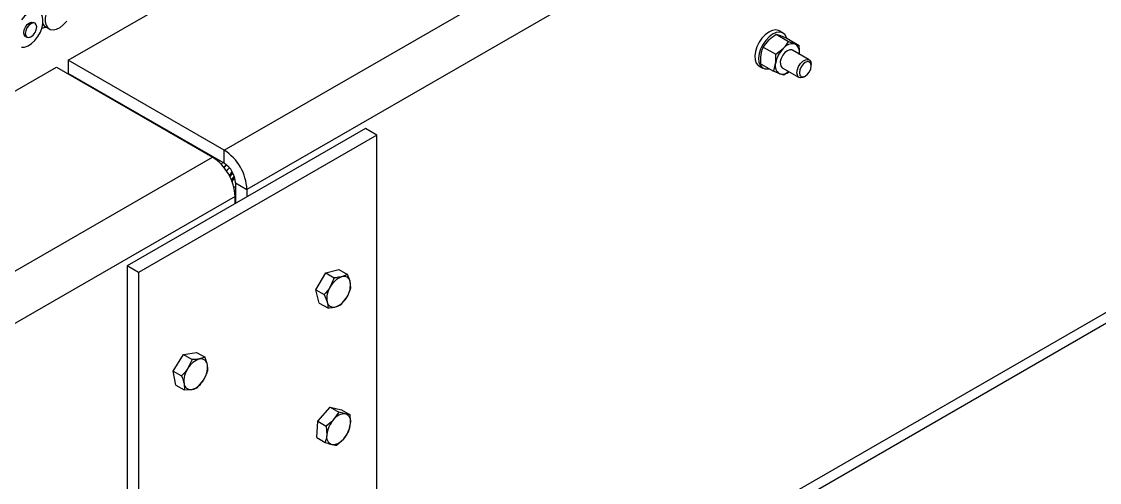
# Model space of a CAD drawing. Header units: metres. Extents: x 0 to 21025, y 0 to 14850.
# Drawn here: x 14097.8 to 14417.8, y 5932.8 to 6069.7 of the extents above; entities that cross this region are included whole.
import ezdxf

# ---------------------------------------------------------------- set-up
doc = ezdxf.new("R2010")
doc.units = ezdxf.units.M
doc.header["$LTSCALE"] = 25
doc.layers.add('SL4', color=4, linetype='Continuous')

msp = doc.modelspace()

# ---------------------------------------------------------------- linework, layer by layer
at = {"layer": 'SL4'}
for p, q in [((14157.984, 6031.479), (14826.202, 6417.233)), ((14838.051, 6408.52), (14164.72, 6019.813)), ((14111.687, 6058.206), (14670.129, 6380.588)), ((14203.255, 5858.379), (14838.051, 6224.839)), ((14203.255, 5855.157), (14838.051, 6221.617)), ((14101.819, 6069.198), (14101.353, 6069.467)), ((14104.97, 6068.143), (14106.044, 6067.523)), ((14323.82, 6066.292), (14322.689, 6066.945)), ((14098.955, 6065.313), (14099.421, 6065.044)), ((14317.995, 6062.111), (14319.594, 6064.217)), ((14321.824, 6065.957), (14325.506, 6063.832)), ((14321.824, 6065.957), (14323.079, 6065.54)), ((14324.965, 6064.759), (14328.647, 6062.634)), ((14325.506, 6063.832), (14327.392, 6063.05)), ((14317.995, 6062.111), (14321.677, 6059.986)), ((14321.677, 6059.986), (14323.907, 6061.727)), ((14331.608, 6058.332), (14326.634, 6061.204)), ((14111.687, 6058.206), (14111.687, 6054.317)), ((14157.984, 6031.479), (14111.687, 6058.206)), ((14316.689, 6056.552), (14317.821, 6055.899)), ((14317.307, 6057.067), (14320.989, 6054.942)), ((14332.23, 6056.55), (14332.23, 6056.958)), ((13171.252, 5515.305), (14108.151, 6056.165)), ((14108.151, 6056.165), (14154.449, 6029.438)), ((14157.984, 6027.59), (14111.687, 6054.317)), ((14324.13, 6053.744), (14322.875, 6054.16)), ((14323.634, 6056.007), (14328.608, 6053.136)), ((14325.601, 6054.872), (14324.13, 6053.744)), ((14330.109, 6053.284), (14330.462, 6053.488)), ((14125.649, 6046.064), (14125.816, 6046.161)), ((14132.552, 6042.272), (14132.385, 6042.175)), ((14199.888, 6037.903), (14129.177, 5997.082)), ((14203.255, 6035.959), (14199.888, 6037.903)), ((14203.255, 6035.959), (14132.544, 5995.138)), ((14203.255, 5848.777), (14203.255, 6035.959)), ((14149.579, 6032.249), (14149.708, 6032.368)), ((14150.654, 6031.629), (14150.783, 6031.747)), ((14150.761, 6031.567), (14150.891, 6031.685)), ((14151.836, 6030.946), (14151.965, 6031.065)), ((14157.984, 6027.59), (14157.984, 6031.479)), ((13217.55, 5488.578), (14154.449, 6029.438)), ((14153.035, 6030.254), (14153.205, 6030.35)), ((14161.352, 6021.757), (14164.72, 6019.813)), ((14161.352, 6021.757), (14161.352, 6015.657)), ((14161.049, 6019.4), (14161.175, 6019.469)), ((14161.352, 6019.621), (14161.175, 6019.469)), ((14164.72, 6019.813), (14164.72, 6017.601)), ((14161.184, 6017.772), (13224.285, 5476.912)), ((14161.184, 6015.56), (14161.184, 6017.772)), ((14132.544, 5995.138), (14129.177, 5997.082)), ((14129.177, 5997.082), (14129.177, 5809.901)), ((14188.088, 5995.022), (14192.023, 5996.037)), ((14192.023, 5996.037), (14194.536, 5994.586)), ((14132.544, 5995.138), (14132.544, 5807.957)), ((14185.178, 5990.036), (14188.088, 5995.022)), ((14188.088, 5995.022), (14190.601, 5993.572)), ((14190.601, 5993.572), (14189.462, 5990.896)), ((14185.178, 5990.036), (14187.691, 5988.585)), ((14186.203, 5986.064), (14185.178, 5990.036)), ((14195.56, 5990.614), (14195.364, 5992.418)), ((14187.691, 5988.585), (14188.519, 5986.417)), ((14192.65, 5985.628), (14194.421, 5987.939)), ((14186.203, 5986.064), (14188.716, 5984.614)), ((14142.829, 5965.876), (14145.916, 5970.743)), ((14145.916, 5970.743), (14149.773, 5971.425)), ((14145.916, 5970.743), (14148.429, 5969.292)), ((14149.773, 5971.425), (14152.286, 5969.975)), ((14148.429, 5969.292), (14147.201, 5966.677)), ((14152.286, 5969.975), (14150.673, 5969.451)), ((14142.829, 5965.876), (14145.342, 5964.425)), ((14143.6, 5961.691), (14142.829, 5965.876)), ((14143.6, 5961.691), (14146.112, 5960.24)), ((14149.97, 5960.923), (14151.829, 5963.174)), ((14146.112, 5960.24), (14148.357, 5960.399)), ((14185.765, 5950.988), (14189.462, 5955.122)), ((14189.462, 5955.122), (14191.975, 5953.671)), ((14189.462, 5955.122), (14192.81, 5954.357)), ((14192.81, 5954.357), (14195.323, 5952.906)), ((14185.416, 5946.09), (14185.765, 5950.988)), ((14185.765, 5950.988), (14188.278, 5949.538)), ((14191.975, 5953.671), (14190.442, 5951.422)), ((14188.278, 5949.538), (14188.419, 5946.906)), ((14194.974, 5948.008), (14195.464, 5950.275)), ((14185.416, 5946.09), (14187.928, 5944.639)), ((14191.276, 5943.874), (14193.441, 5945.759))]:
    msp.add_line(p, q, dxfattribs=at)
at = {"layer": 'SL4', "flags": 128}
for points in [[(14111.249, 6078.025), (14110.3, 6077.994), (14109.269, 6077.627), (14108.221, 6076.946), (14107.223, 6075.996), (14106.337, 6074.835), (14105.618, 6073.537), (14105.112, 6072.183), (14104.851, 6070.858), (14104.851, 6069.646), (14105.112, 6068.623), (14105.618, 6067.853), (14106.337, 6067.384), (14107.223, 6067.247), (14108.221, 6067.449), (14109.269, 6067.978), (14110.3, 6068.801), (14111.249, 6069.866)], [(14097.779, 6062.089), (14098.728, 6062.121), (14099.759, 6062.488), (14100.807, 6063.169), (14101.805, 6064.119), (14102.691, 6065.28), (14103.41, 6066.578), (14103.916, 6067.932), (14104.177, 6069.257), (14104.177, 6070.469), (14103.916, 6071.492), (14103.41, 6072.262), (14102.691, 6072.731), (14101.805, 6072.868), (14100.807, 6072.666), (14099.759, 6072.137), (14098.728, 6071.314), (14097.779, 6070.249)], [(14098.458, 6066.411), (14098.587, 6067.235), (14098.955, 6068.083), (14099.505, 6068.825), (14100.154, 6069.348), (14100.803, 6069.574), (14101.353, 6069.467)], [(14098.955, 6065.313), (14098.955, 6065.313), (14098.587, 6065.736), (14098.458, 6066.411)], [(14098.924, 6066.142), (14099.053, 6065.467), (14099.421, 6065.044), (14099.971, 6064.937), (14100.62, 6065.163), (14101.269, 6065.687), (14101.819, 6066.429), (14102.187, 6067.276), (14102.316, 6068.1), (14102.187, 6068.775), (14101.819, 6069.198), (14101.269, 6069.305), (14100.62, 6069.08), (14099.971, 6068.556), (14099.421, 6067.814), (14099.053, 6066.966), (14098.924, 6066.142)], [(14104.147, 6069.014), (14104.543, 6068.473), (14104.97, 6068.143)], [(14322.689, 6066.945), (14322.534, 6067.026), (14321.661, 6067.225), (14320.665, 6067.08), (14319.608, 6066.6), (14318.555, 6065.815), (14317.574, 6064.775), (14316.726, 6063.545), (14316.064, 6062.201), (14315.63, 6060.83), (14315.451, 6059.516), (14315.538, 6058.342), (14315.886, 6057.382), (14316.473, 6056.697), (14316.689, 6056.552)], [(14324.883, 6064.852), (14324.83, 6065.013), (14324.358, 6065.842), (14323.665, 6066.373), (14322.793, 6066.572), (14321.797, 6066.427), (14320.739, 6065.947), (14319.687, 6065.162), (14318.706, 6064.122), (14317.857, 6062.891), (14317.195, 6061.548), (14316.761, 6060.176), (14316.582, 6058.862), (14316.669, 6057.689), (14317.017, 6056.729), (14317.604, 6056.044), (14318.393, 6055.676), (14319.335, 6055.649), (14319.655, 6055.712)], [(14326.634, 6061.204), (14326.489, 6061.272), (14325.849, 6061.324), (14325.123, 6061.049), (14324.398, 6060.478), (14323.762, 6059.682), (14323.291, 6058.755), (14323.043, 6057.811), (14323.047, 6056.963), (14323.302, 6056.312), (14323.634, 6056.007)], [(14330.109, 6053.284), (14329.74, 6053.109), (14329.048, 6053), (14328.483, 6053.221), (14328.115, 6053.745), (14327.987, 6054.509), (14328.115, 6055.421), (14328.483, 6056.37), (14329.048, 6057.243), (14329.74, 6057.933), (14330.477, 6058.359), (14331.169, 6058.467), (14331.733, 6058.246), (14332.102, 6057.722), (14332.23, 6056.958)], [(14332.23, 6056.55), (14332.095, 6057.254), (14331.712, 6057.695), (14331.138, 6057.806), (14330.462, 6057.571), (14329.785, 6057.025), (14329.212, 6056.251), (14328.829, 6055.368), (14328.694, 6054.509), (14328.829, 6053.806), (14329.212, 6053.365), (14329.785, 6053.253), (14330.462, 6053.488), (14331.138, 6054.034), (14331.712, 6054.808), (14332.095, 6055.691), (14332.23, 6056.55)], [(14157.058, 6027.325), (14157.387, 6027.656), (14157.573, 6027.828)], [(14157.859, 6026.399), (14158.462, 6027.036), (14158.603, 6027.167)], [(14157.936, 6026.302), (14158.084, 6026.472), (14158.696, 6027.092)], [(14158.68, 6025.269), (14159.159, 6025.851), (14159.54, 6026.252)], [(14160.396, 6025.023), (14160.081, 6024.734), (14159.451, 6023.981)], [(14160.522, 6024.793), (14160.316, 6024.599), (14159.594, 6023.71)], [(14160.106, 6022.616), (14160.487, 6023.253), (14160.981, 6023.747)], [(14161.352, 6020.563), (14161.037, 6020.481), (14160.824, 6020.487)], [(14161.352, 6017.932), (14161.204, 6017.833), (14161.184, 6017.82)]]:
    msp.add_lwpolyline(points, dxfattribs=at)
at = {"layer": 'SL4'}
for centre, radius, start, end in [((14105.279, 6064.496), 3.488, 90.56121, 116.02926), ((14326.725, 6059.557), 3.556, 79.19049, 142.40865), ((14326.061, 6060.742), 2.665, 344.92417, 60.02077), ((14329.688, 6055.993), 8.142, 135.23494, 170.89443), ((14324.238, 6056.497), 2.705, 163.14459, 239.76087), ((14323.616, 6057.052), 2.985, 255.63363, 312.53349), ((14150.097, 6019.148), 14.638, 2.60548, 57.39452), ((14146.561, 6017.107), 14.638, 2.60548, 57.39452), ((14154.041, 6021.425), 7.319, 2.60548, 57.39452), ((14162.838, 6021.412), 2.956, 128.69057, 156.76832), ((14163.257, 6021.166), 3.055, 134.62698, 163.20475), ((14194.995, 5988.036), 6.229, 109.81259, 152.66862), ((14193.479, 5992.076), 1.915, 10.26989, 108.10935), ((14194.769, 5987.441), 6.333, 146.92846, 189.29996), ((14189.114, 5991.394), 6.333, 326.92846, 9.29996), ((14190.403, 5986.759), 1.915, 190.26989, 288.10935), ((14188.887, 5990.799), 6.229, 289.81259, 332.66862), ((14152.292, 5963.866), 5.815, 106.16267, 151.09972), ((14151.057, 5967.554), 1.936, 4.3323, 101.42467), ((14146.301, 5967), 6.723, 325.31294, 5.97887), ((14152.729, 5962.851), 6.723, 145.31294, 185.97887), ((14147.973, 5962.297), 1.936, 184.3323, 281.42467), ((14146.738, 5965.984), 5.815, 286.16267, 331.09972), ((14196.338, 5946.07), 7.963, 137.76516, 173.9701), ((14193.725, 5949.081), 4.033, 86.59962, 144.5089), ((14193.11, 5950.841), 2.422, 346.47662, 69.32263), ((14187.545, 5951.111), 7.963, 317.76516, 353.9701), ((14190.773, 5946.34), 2.422, 166.47662, 249.32263), ((14190.157, 5948.1), 4.033, 266.59962, 324.5089)]:
    msp.add_arc(centre, radius, start, end, dxfattribs=at)
for points, knots in [([(14319.594, 6064.217), (14319.64, 6064.262), (14320.291, 6064.909), (14321.085, 6065.452), (14321.824, 6065.957)], [0, 0, 0, 0, 0.0702006, 1, 1, 1, 1]), ([(14323.079, 6065.54), (14323.117, 6065.526), (14323.651, 6065.321), (14324.332, 6065.03), (14324.965, 6064.759)], [0, 0, 0, 0, 0.0702006, 1, 1, 1, 1]), ([(14323.907, 6061.727), (14323.952, 6061.772), (14324.594, 6062.424), (14325.067, 6063.154), (14325.506, 6063.832)], [0, 0, 0, 0, 0.0702006, 1, 1, 1, 1]), ([(14327.392, 6063.05), (14327.429, 6063.036), (14327.955, 6062.837), (14328.314, 6062.731), (14328.647, 6062.634)], [0, 0, 0, 0, 0.0702006, 1, 1, 1, 1]), ([(14317.307, 6057.067), (14317.289, 6057.307), (14317.216, 6058.236), (14317.284, 6059.117), (14317.336, 6059.772)], [0, 0, 0, 0, 0.25755135, 1, 1, 1, 1]), ([(14317.336, 6059.772), (14317.371, 6059.998), (14317.505, 6060.842), (14317.788, 6061.575), (14317.995, 6062.111)], [0, 0, 0, 0, 0.2686336, 1, 1, 1, 1]), ([(14321.649, 6057.282), (14321.675, 6057.514), (14321.774, 6058.377), (14321.718, 6059.306), (14321.677, 6059.986)], [0, 0, 0, 0, 0.2686336, 1, 1, 1, 1]), ([(14328.619, 6059.929), (14328.645, 6060.161), (14328.744, 6061.025), (14328.688, 6061.954), (14328.647, 6062.634)], [0, 0, 0, 0, 0.26863361, 1, 1, 1, 1]), ([(14320.989, 6054.942), (14321.066, 6055.126), (14321.363, 6055.841), (14321.527, 6056.668), (14321.649, 6057.282)], [0, 0, 0, 0, 0.2575513, 1, 1, 1, 1]), ([(14322.875, 6054.16), (14322.838, 6054.175), (14322.303, 6054.38), (14321.622, 6054.671), (14320.989, 6054.942)], [0, 0, 0, 0, 0.0702006, 1, 1, 1, 1]), ([(14192.884, 5993.897), (14192.726, 5993.859), (14192.046, 5993.696), (14191.229, 5993.626), (14190.601, 5993.572)], [0, 0, 0, 0, 0.2318493, 1, 1, 1, 1]), ([(14194.536, 5994.586), (14194.44, 5994.529), (14193.986, 5994.256), (14193.37, 5994.055), (14192.884, 5993.897)], [0, 0, 0, 0, 0.2110008, 1, 1, 1, 1]), ([(14195.364, 5992.418), (14195.351, 5992.465), (14195.174, 5993.138), (14194.843, 5993.889), (14194.536, 5994.586)], [0, 0, 0, 0, 0.0702006, 1, 1, 1, 1]), ([(14189.462, 5990.896), (14189.427, 5990.837), (14188.931, 5989.998), (14188.289, 5989.266), (14187.691, 5988.585)], [0, 0, 0, 0, 0.07020058, 1, 1, 1, 1]), ([(14194.421, 5987.939), (14194.455, 5987.998), (14194.942, 5988.843), (14195.262, 5989.761), (14195.56, 5990.614)], [0, 0, 0, 0, 0.0702006, 1, 1, 1, 1]), ([(14188.519, 5986.417), (14188.531, 5986.37), (14188.699, 5985.702), (14188.708, 5985.138), (14188.716, 5984.614)], [0, 0, 0, 0, 0.07020058, 1, 1, 1, 1]), ([(14188.716, 5984.614), (14189.343, 5984.667), (14190.16, 5984.738), (14190.841, 5984.901), (14190.999, 5984.938)], [0, 0, 0, 0, 0.7681507, 1, 1, 1, 1]), ([(14190.999, 5984.938), (14191.484, 5985.097), (14192.1, 5985.298), (14192.554, 5985.57), (14192.65, 5985.628)], [0, 0, 0, 0, 0.7889992, 1, 1, 1, 1]), ([(14150.673, 5969.451), (14150.627, 5969.443), (14149.971, 5969.331), (14149.172, 5969.311), (14148.429, 5969.292)], [0, 0, 0, 0, 0.0702006, 1, 1, 1, 1]), ([(14152.987, 5967.7), (14152.953, 5967.866), (14152.808, 5968.583), (14152.513, 5969.37), (14152.286, 5969.975)], [0, 0, 0, 0, 0.2318493, 1, 1, 1, 1]), ([(14153.056, 5965.79), (14153.069, 5965.911), (14153.13, 5966.485), (14153.05, 5967.164), (14152.987, 5967.7)], [0, 0, 0, 0, 0.2110008, 1, 1, 1, 1]), ([(14147.201, 5966.677), (14147.164, 5966.619), (14146.639, 5965.8), (14145.967, 5965.088), (14145.342, 5964.425)], [0, 0, 0, 0, 0.0702006, 1, 1, 1, 1]), ([(14145.342, 5964.425), (14145.569, 5963.821), (14145.864, 5963.033), (14146.009, 5962.317), (14146.043, 5962.151)], [0, 0, 0, 0, 0.7681507, 1, 1, 1, 1]), ([(14151.829, 5963.174), (14151.865, 5963.232), (14152.382, 5964.056), (14152.731, 5964.955), (14153.056, 5965.79)], [0, 0, 0, 0, 0.07020058, 1, 1, 1, 1]), ([(14146.043, 5962.151), (14146.106, 5961.615), (14146.186, 5960.935), (14146.125, 5960.361), (14146.112, 5960.24)], [0, 0, 0, 0, 0.7889992, 1, 1, 1, 1]), ([(14148.357, 5960.399), (14148.402, 5960.408), (14149.049, 5960.525), (14149.526, 5960.731), (14149.97, 5960.923)], [0, 0, 0, 0, 0.0702006, 1, 1, 1, 1]), ([(14190.442, 5951.422), (14190.398, 5951.374), (14189.769, 5950.678), (14188.996, 5950.087), (14188.278, 5949.538)], [0, 0, 0, 0, 0.0702006, 1, 1, 1, 1]), ([(14193.965, 5953.107), (14193.83, 5953.139), (14193.248, 5953.277), (14192.528, 5953.5), (14191.975, 5953.671)], [0, 0, 0, 0, 0.2318493, 1, 1, 1, 1]), ([(14195.323, 5952.906), (14195.247, 5952.91), (14194.888, 5952.927), (14194.372, 5953.027), (14193.965, 5953.107)], [0, 0, 0, 0, 0.2110008, 1, 1, 1, 1]), ([(14195.464, 5950.275), (14195.468, 5950.333), (14195.522, 5951.163), (14195.419, 5952.066), (14195.323, 5952.906)], [0, 0, 0, 0, 0.0702006, 1, 1, 1, 1]), ([(14193.441, 5945.759), (14193.484, 5945.808), (14194.104, 5946.508), (14194.555, 5947.285), (14194.974, 5948.008)], [0, 0, 0, 0, 0.0702006, 1, 1, 1, 1]), ([(14188.419, 5946.906), (14188.414, 5946.848), (14188.351, 5946.024), (14188.132, 5945.306), (14187.928, 5944.639)], [0, 0, 0, 0, 0.0702006, 1, 1, 1, 1]), ([(14187.928, 5944.639), (14188.482, 5944.468), (14189.202, 5944.245), (14189.783, 5944.106), (14189.918, 5944.074)], [0, 0, 0, 0, 0.76815073, 1, 1, 1, 1]), ([(14189.918, 5944.074), (14190.326, 5943.995), (14190.842, 5943.895), (14191.201, 5943.878), (14191.276, 5943.874)], [0, 0, 0, 0, 0.7889992, 1, 1, 1, 1])]:
    msp.add_open_spline(points, degree=3, knots=knots, dxfattribs=at)

doc.saveas('drawing.dxf')
